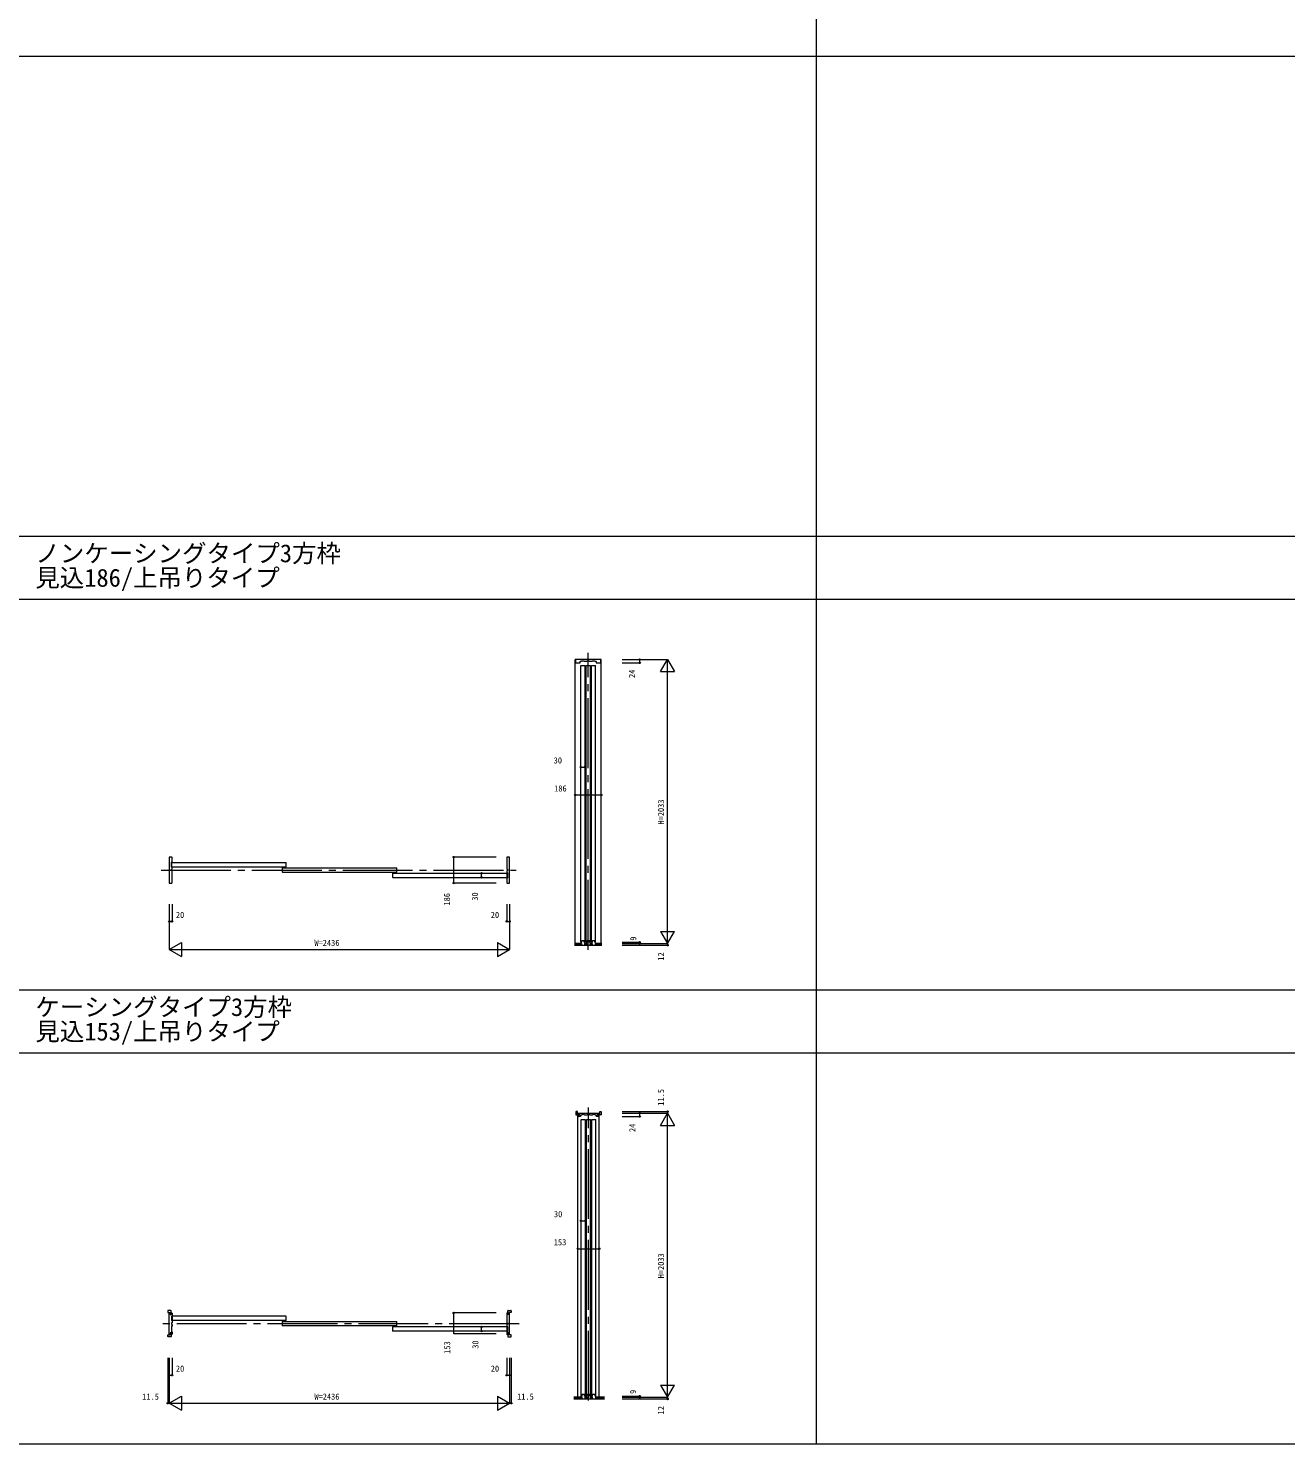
# Model space of a CAD drawing. Units: millimetres, scale not verified. Extents: x -14341 to 14341, y -10000 to 10000.
# Drawn here: x -8583 to 417, y -10000 to 130 of the extents above; entities that cross this region are included whole.
import ezdxf
from ezdxf.enums import TextEntityAlignment as Align

# ---------------------------------------------------------------- set-up
doc = ezdxf.new("R2010")
doc.units = ezdxf.units.MM
doc.header["$LTSCALE"] = 50
doc.linetypes.add('USER1', pattern=[13, 10, -1, 1, -1])
for name, color, linetype, lineweight in [('0-0_0', 7, 'Continuous', 18), ('0-1_YKK_F1', 7, 'Continuous', 18), ('0-3_YKK_N1', 2, 'Continuous', 18), ('0-4_YKK_B1', 4, 'Continuous', 18), ('0-5_YKK_Z1', 7, 'Continuous', 18)]:
    doc.layers.add(name, color=color, linetype=linetype, lineweight=lineweight)
doc.styles.add('ＭＳ ゴシック', font='')
doc.styles.get('ＭＳ ゴシック').set_extended_font_data('MS Gothic')

msp = doc.modelspace()

# ---------------------------------------------------------------- linework, layer by layer
at = {"layer": '0-1_YKK_F1'}
for p, q in [((-2940.51, -10000), (-2940.51, 9500)), ((-14340.51, -70), (14159.49, -70)), ((-14340.51, -3505), (14159.49, -3505)), ((-14340.51, -3955), (14159.49, -3955)), ((-14340.51, -6752.5), (8459.49, -6752.5)), ((-14340.51, -7202.5), (8459.49, -7202.5)), ((-14340.51, -10000), (14340.51, -10000))]:
    msp.add_line(p, q, dxfattribs=at)
at = {"layer": '0-3_YKK_N1'}
for p, q in [((-4332.01, -4387.5), (-4007.01, -4387.5)), ((-4332.01, -4411.5), (-4207.01, -4411.5)), ((-4207.01, -4387.5), (-4207.01, -4411.5)), ((-4057.01, -4474.1), (-4007.01, -4387.5)), ((-4007.01, -6420.5), (-4007.01, -4387.5)), ((-4007.01, -4387.5), (-3957.01, -4474.1)), ((-4057.01, -4474.1), (-3957.01, -4474.1)), ((-4628.01, -5156.88), (-4598.01, -5156.88)), ((-4668.01, -5356.88), (-4482.01, -5356.88)), ((-5538.01, -5987.5), (-5538.01, -5801.5)), ((-5233.01, -5801.5), (-5538.01, -5801.5)), ((-5338.01, -5947.5), (-5338.01, -5917.5)), ((-5233.01, -5987.5), (-5538.01, -5987.5)), ((-7573.97, -6137.5), (-7573.97, -6462.5)), ((-7553.97, -6137.5), (-7553.97, -6262.5)), ((-5137.97, -6137.5), (-5137.97, -6462.5)), ((-7573.97, -6262.5), (-7553.97, -6262.5)), ((-4057.01, -6333.9), (-3957.01, -6333.9)), ((-4057.01, -6333.9), (-4007.01, -6420.5)), ((-4007.01, -6420.5), (-3957.01, -6333.9)), ((-7573.97, -6462.5), (-7487.37, -6412.5)), ((-7573.97, -6462.5), (-5137.97, -6462.5)), ((-7573.97, -6462.5), (-7487.37, -6512.5)), ((-7487.37, -6412.5), (-7487.37, -6512.5)), ((-5224.57, -6412.5), (-5224.57, -6512.5)), ((-5224.57, -6412.5), (-5137.97, -6462.5)), ((-5224.57, -6512.5), (-5137.97, -6462.5)), ((-4332.01, -6420.5), (-4007.01, -6420.5)), ((-4332.01, -6432.5), (-4007.01, -6432.5)), ((-4007.01, -6420.5), (-4007.01, -6432.5)), ((-4332.01, -7623.5), (-4007.01, -7623.5)), ((-4332.01, -7635), (-4007.01, -7635)), ((-4332.01, -7659), (-4207.01, -7659)), ((-4207.01, -7635), (-4207.01, -7659)), ((-4057.01, -7721.6), (-4007.01, -7635)), ((-4007.01, -7635), (-4007.01, -7623.5)), ((-4007.01, -9668), (-4007.01, -7635)), ((-4007.01, -7635), (-3957.01, -7721.6)), ((-4057.01, -7721.6), (-3957.01, -7721.6)), ((-4626.01, -8404.38), (-4596.01, -8404.38)), ((-4649.51, -8604.38), (-4496.51, -8604.38)), ((-5538.01, -9213.5), (-5538.01, -9064.5)), ((-5233.01, -9064.5), (-5538.01, -9064.5)), ((-5233.01, -9213.5), (-5538.01, -9213.5)), ((-5338.01, -9194), (-5338.01, -9164)), ((-7585.45, -9385), (-7585.45, -9710)), ((-7573.95, -9385), (-7573.95, -9710)), ((-7553.95, -9385), (-7553.95, -9510)), ((-5137.95, -9385), (-5137.95, -9710)), ((-5126.51, -9385), (-5126.51, -9710)), ((-7573.95, -9510), (-7553.95, -9510)), ((-4057.01, -9581.4), (-3957.01, -9581.4)), ((-4057.01, -9581.4), (-4007.01, -9668)), ((-4007.01, -9668), (-3957.01, -9581.4)), ((-7585.45, -9710), (-5126.51, -9710)), ((-7573.95, -9710), (-7487.34, -9660)), ((-7573.95, -9710), (-7487.34, -9760)), ((-7487.34, -9660), (-7487.34, -9760)), ((-5224.55, -9660), (-5224.55, -9760)), ((-5224.55, -9660), (-5137.95, -9710)), ((-5224.55, -9760), (-5137.95, -9710)), ((-4332.01, -9659), (-4207.01, -9659)), ((-4332.01, -9668), (-4007.01, -9668)), ((-4332.01, -9680), (-4007.01, -9680)), ((-4207.01, -9659), (-4207.01, -9668)), ((-4007.01, -9668), (-4007.01, -9680))]:
    msp.add_line(p, q, dxfattribs=at)
for points in [[(-5158.01, -6137.5), (-5158.01, -6262.5), (-5138.01, -6262.5)], [(-4332.01, -6411.5), (-4207.01, -6411.5), (-4207.01, -6420.5)], [(-5158.01, -9385), (-5158.01, -9510), (-5138.01, -9510)]]:
    msp.add_lwpolyline(points, dxfattribs=at)
for centre in [(-4207.01, -4387.5), (-4207.01, -4411.5), (-4628.01, -5156.88), (-4598.01, -5156.88), (-4668.01, -5356.88), (-4482.01, -5356.88), (-5538.01, -5801.5), (-5338.01, -5917.5), (-5338.01, -5947.5), (-5538.01, -5987.5), (-7573.97, -6262.5), (-7553.97, -6262.5), (-5158.01, -6262.5), (-5138.01, -6262.5), (-4207.01, -6411.5), (-4207.01, -6420.5), (-4007.01, -6432.5), (-4207.01, -7635), (-4207.01, -7659), (-4007.01, -7623.5), (-4626.01, -8404.38), (-4596.01, -8404.38), (-4649.51, -8604.38), (-4496.51, -8604.38), (-5538.01, -9064.5), (-5338.01, -9164), (-5338.01, -9194), (-7573.95, -9510), (-7553.95, -9510), (-5158.01, -9510), (-5138.01, -9510), (-7585.45, -9710), (-5126.51, -9710), (-4207.01, -9659), (-4207.01, -9668), (-4007.01, -9680)]:
    msp.add_circle(centre, 5, dxfattribs=at)
at = {"layer": '0-4_YKK_B1'}
for p, q in [((-4668.01, -6420.5), (-4668.01, -4387.5)), ((-4665.51, -4387.5), (-4668.01, -4387.5)), ((-4628.01, -4431.5), (-4598.01, -4431.5)), ((-4628.01, -6411.5), (-4628.01, -4431.5)), ((-4598.01, -6411.5), (-4598.01, -4431.5)), ((-4590.01, -4431.5), (-4560.01, -4431.5)), ((-4590.01, -6411.5), (-4590.01, -4431.5)), ((-4560.01, -6411.5), (-4560.01, -4431.5)), ((-4552.01, -4431.5), (-4522.01, -4431.5)), ((-4552.01, -6411.5), (-4552.01, -4431.5)), ((-4522.01, -6411.5), (-4522.01, -4431.5)), ((-4482.01, -4387.5), (-4484.51, -4387.5)), ((-4482.01, -6420.5), (-4482.01, -4387.5)), ((-7559.01, -5874.5), (-7559.01, -5838.5)), ((-7557.51, -5843.5), (-7555.51, -5841.5)), ((-7557.51, -5843.5), (-7557.51, -5869.5)), ((-7555.51, -5871.5), (-7557.51, -5869.5)), ((-7557.01, -5836.5), (-7555.01, -5836.5)), ((-7555.51, -5841.5), (-6738.55, -5841.5)), ((-7555.51, -5871.5), (-6738.55, -5871.5)), ((-7554.01, -5835.5), (-7554.01, -5803.5)), ((-6738.55, -5841.5), (-6736.55, -5843.5)), ((-6738.55, -5871.5), (-6736.55, -5869.5)), ((-6736.55, -5869.5), (-6736.55, -5843.5)), ((-7555.01, -5876.5), (-7557.01, -5876.5)), ((-6766.55, -5881.5), (-6764.55, -5879.5)), ((-6766.55, -5881.5), (-6766.55, -5907.5)), ((-6764.55, -5909.5), (-6766.55, -5907.5)), ((-6764.55, -5879.5), (-5947.55, -5879.5)), ((-6764.55, -5909.5), (-5947.55, -5909.5)), ((-5975.55, -5919.5), (-5973.55, -5917.5)), ((-5975.55, -5919.5), (-5975.55, -5945.5)), ((-5973.55, -5947.5), (-5975.55, -5945.5)), ((-5973.55, -5917.5), (-5156.51, -5917.5)), ((-5973.55, -5947.5), (-5156.51, -5947.5)), ((-5947.55, -5879.5), (-5945.55, -5881.5)), ((-5947.55, -5909.5), (-5945.55, -5907.5)), ((-5945.55, -5907.5), (-5945.55, -5881.5)), ((-5158.01, -5953.5), (-5158.01, -5985.5)), ((-5157.01, -5912.5), (-5155.01, -5912.5)), ((-5155.01, -5952.5), (-5157.01, -5952.5)), ((-5156.51, -5917.5), (-5154.51, -5919.5)), ((-5156.51, -5947.5), (-5154.51, -5945.5)), ((-5154.51, -5945.5), (-5154.51, -5919.5)), ((-5153.01, -5914.5), (-5153.01, -5950.5)), ((-4628.01, -6411.5), (-4621.51, -6411.5)), ((-4621.51, -6411.5), (-4621.51, -6397.5)), ((-4621.51, -6397.5), (-4604.51, -6397.5)), ((-4604.51, -6411.5), (-4604.51, -6397.5)), ((-4604.51, -6411.5), (-4598.01, -6411.5)), ((-4590.01, -6411.5), (-4583.51, -6411.5)), ((-4583.51, -6411.5), (-4583.51, -6397.5)), ((-4583.51, -6397.5), (-4566.51, -6397.5)), ((-4566.51, -6411.5), (-4566.51, -6397.5)), ((-4566.51, -6411.5), (-4560.01, -6411.5)), ((-4552.01, -6411.5), (-4545.51, -6411.5)), ((-4545.51, -6411.5), (-4545.51, -6397.5)), ((-4545.51, -6397.5), (-4528.51, -6397.5)), ((-4528.51, -6411.5), (-4528.51, -6397.5)), ((-4528.51, -6411.5), (-4522.01, -6411.5)), ((-4664, -7625.5), (-4664, -7645.5)), ((-4649.51, -9668), (-4649.51, -7647.5)), ((-4626.01, -7679), (-4596.01, -7679)), ((-4626.01, -9659), (-4626.01, -7679)), ((-4596.01, -7679), (-4596.01, -9659)), ((-4588.01, -7679), (-4558.01, -7679)), ((-4588.01, -9659), (-4588.01, -7679)), ((-4558.01, -9659), (-4558.01, -7679)), ((-4550.01, -7679), (-4520.01, -7679)), ((-4550.01, -9659), (-4550.01, -7679)), ((-4520.01, -9659), (-4520.01, -7679)), ((-4496.51, -9668), (-4496.51, -7647.5)), ((-4482.01, -7625.5), (-4482.01, -7645.5)), ((-7563.51, -9047), (-7583.51, -9047)), ((-7557.51, -9090), (-7555.51, -9088)), ((-7557.51, -9090), (-7557.51, -9116)), ((-7555.51, -9118), (-7557.51, -9116)), ((-6738.51, -9088), (-7555.51, -9088)), ((-6738.51, -9088), (-6736.51, -9090)), ((-6738.51, -9118), (-6736.51, -9116)), ((-6736.51, -9116), (-6736.51, -9090)), ((-5148.51, -9047), (-5128.51, -9047)), ((-7559.01, -9161), (-7559.01, -9197)), ((-7555.01, -9159), (-7557.01, -9159)), ((-7557.01, -9199), (-7555.01, -9199)), ((-6738.51, -9118), (-7555.51, -9118)), ((-7554.01, -9147.5), (-7554.01, -9158)), ((-7554.01, -9200), (-7554.01, -9215.5)), ((-6766.51, -9128), (-6764.51, -9126)), ((-6766.51, -9128), (-6766.51, -9154)), ((-6764.51, -9156), (-6766.51, -9154)), ((-6764.51, -9126), (-5947.51, -9126)), ((-5947.51, -9156), (-6764.51, -9156)), ((-5975.51, -9166), (-5973.51, -9164)), ((-5975.51, -9166), (-5975.51, -9192)), ((-5973.51, -9194), (-5975.51, -9192)), ((-5156.51, -9164), (-5973.51, -9164)), ((-5156.51, -9194), (-5973.51, -9194)), ((-5947.51, -9126), (-5945.51, -9128)), ((-5947.51, -9156), (-5945.51, -9154)), ((-5945.51, -9154), (-5945.51, -9128)), ((-5158.01, -9147.5), (-5158.01, -9158)), ((-5158.01, -9200), (-5158.01, -9215.5)), ((-5157.01, -9159), (-5155.01, -9159)), ((-5155.01, -9199), (-5157.01, -9199)), ((-5156.51, -9164), (-5154.51, -9166)), ((-5156.51, -9194), (-5154.51, -9192)), ((-5154.51, -9192), (-5154.51, -9166)), ((-5153.01, -9161), (-5153.01, -9197)), ((-7563.51, -9235), (-7583.51, -9235)), ((-5148.51, -9235), (-5128.51, -9235)), ((-4626.01, -9659), (-4619.51, -9659)), ((-4619.51, -9659), (-4619.51, -9645)), ((-4619.51, -9645), (-4602.51, -9645)), ((-4602.51, -9659), (-4602.51, -9645)), ((-4602.51, -9659), (-4596.01, -9659)), ((-4588.01, -9659), (-4581.51, -9659)), ((-4581.51, -9659), (-4581.51, -9645)), ((-4581.51, -9645), (-4564.51, -9645)), ((-4564.51, -9659), (-4564.51, -9645)), ((-4564.51, -9659), (-4558.01, -9659)), ((-4550.01, -9659), (-4543.51, -9659)), ((-4543.51, -9659), (-4543.51, -9645)), ((-4543.51, -9645), (-4526.51, -9645)), ((-4526.51, -9659), (-4526.51, -9645)), ((-4526.51, -9659), (-4520.01, -9659))]:
    msp.add_line(p, q, dxfattribs=at)
for points in [[(-4484.51, -4409.5), (-4484.51, -4387.5), (-4665.51, -4387.5), (-4665.51, -4409.5)], [(-4663.51, -4411.5), (-4633.21, -4411.5), (-4632.71, -4411), (-4632.71, -4402.3)], [(-4630.71, -4400.3), (-4622.51, -4400.3), (-4622.51, -4397.5), (-4603.51, -4397.5), (-4603.51, -4400.3), (-4584.51, -4400.3), (-4584.51, -4397.5), (-4565.51, -4397.5), (-4565.51, -4400.3), (-4546.51, -4400.3), (-4546.51, -4397.5), (-4527.51, -4397.5), (-4527.51, -4400.3), (-4519.31, -4400.3)], [(-4517.31, -4402.3), (-4517.31, -4411), (-4516.81, -4411.5), (-4486.51, -4411.5)], [(-7556.01, -5801.5), (-7574.01, -5801.5), (-7574.01, -5826.5), (-7574.01, -5962.5), (-7574.01, -5987.5), (-7556.01, -5987.5)], [(-5158.01, -5803.5), (-5158.01, -5888), (-5157.51, -5888.5), (-5153.01, -5888.5), (-5153.01, -5889.5), (-5153.01, -5899.5), (-5153.01, -5900.5)], [(-5156.01, -5987.5), (-5138.01, -5987.5), (-5138.01, -5962.5), (-5138.01, -5826.5), (-5138.01, -5801.5), (-5156.01, -5801.5)], [(-7559.01, -5888.5), (-7554.51, -5888.5), (-7554.01, -5888), (-7554.01, -5877.5)], [(-7554.01, -5985.5), (-7554.01, -5901), (-7554.51, -5900.5), (-7559.01, -5900.5), (-7559.01, -5899.5), (-7559.01, -5889.5), (-7559.01, -5888.5)], [(-5153.01, -5900.5), (-5157.51, -5900.5), (-5158.01, -5901), (-5158.01, -5911.5)], [(-4653, -7640.5), (-4653, -7623.5), (-4662, -7623.5)], [(-4662, -7647.5), (-4639, -7647.5), (-4639, -7640.5), (-4653, -7640.5)], [(-4647.01, -7657), (-4647.01, -7648), (-4637.51, -7648), (-4637.51, -7640.3), (-4646.01, -7640.3), (-4647.01, -7639.3), (-4647.01, -7635), (-4499.01, -7635), (-4499.01, -7639.3), (-4500.01, -7640.3), (-4508.51, -7640.3), (-4508.51, -7648), (-4506.01, -7648), (-4499.01, -7648), (-4499.01, -7657)], [(-4630.71, -7649.8), (-4630.71, -7658.5), (-4631.21, -7659), (-4645.01, -7659)], [(-4517.31, -7647.8), (-4525.51, -7647.8), (-4525.51, -7645), (-4544.51, -7645), (-4544.51, -7647.8), (-4563.51, -7647.8), (-4563.51, -7645), (-4582.51, -7645), (-4582.51, -7647.8), (-4601.51, -7647.8), (-4601.51, -7645), (-4620.51, -7645), (-4620.51, -7647.8), (-4628.71, -7647.8)], [(-4501.01, -7659), (-4514.81, -7659), (-4515.31, -7658.5), (-4515.31, -7649.8)], [(-4484.01, -7647.5), (-4507.01, -7647.5), (-4507.01, -7640.5), (-4493.01, -7640.5)], [(-4493.01, -7640.5), (-4493.01, -7623.5), (-4484.01, -7623.5)], [(-7585.51, -9049), (-7585.51, -9061), (-7568.51, -9061), (-7568.51, -9075)], [(-7556.01, -9217.5), (-7561.01, -9217.5), (-7561.01, -9210.5), (-7561.01, -9205.5), (-7568.71, -9205.5), (-7568.71, -9214), (-7569.71, -9215), (-7574.01, -9215), (-7574.01, -9067), (-7569.71, -9067), (-7568.71, -9068), (-7568.71, -9076.5), (-7561.01, -9076.5), (-7561.01, -9071.5), (-7561.01, -9064.5), (-7556.01, -9064.5)], [(-7568.51, -9075), (-7561.51, -9075), (-7561.51, -9049)], [(-7554.01, -9066.5), (-7554.01, -9134.5), (-7554.51, -9135), (-7559.01, -9135), (-7559.01, -9136), (-7559.01, -9146), (-7559.01, -9147), (-7554.51, -9147), (-7554.01, -9147.5)], [(-5158.01, -9066.5), (-5158.01, -9134.5), (-5157.51, -9135), (-5153.01, -9135), (-5153.01, -9136), (-5153.01, -9146), (-5153.01, -9147), (-5157.51, -9147), (-5158.01, -9147.5)], [(-5156.01, -9217.5), (-5151.01, -9217.5), (-5151.01, -9210.5), (-5151.01, -9205.5), (-5143.31, -9205.5), (-5143.31, -9214), (-5142.31, -9215), (-5138.01, -9215), (-5138.01, -9067), (-5142.31, -9067), (-5143.31, -9068), (-5143.31, -9076.5), (-5151.01, -9076.5), (-5151.01, -9071.5), (-5151.01, -9064.5), (-5156.01, -9064.5)], [(-5143.51, -9075), (-5150.51, -9075), (-5150.51, -9049)], [(-5126.51, -9049), (-5126.51, -9061), (-5143.51, -9061), (-5143.51, -9075)], [(-7585.51, -9233), (-7585.51, -9221), (-7568.51, -9221), (-7568.51, -9207)], [(-7568.51, -9207), (-7561.51, -9207), (-7561.51, -9233)], [(-5143.51, -9207), (-5150.51, -9207), (-5150.51, -9233)], [(-5126.51, -9233), (-5126.51, -9221), (-5143.51, -9221), (-5143.51, -9207)]]:
    msp.add_lwpolyline(points, dxfattribs=at)
for centre, radius, start, end in [((-4663.51, -4409.5), 2, 180.00001, 270.00001), ((-4630.71, -4402.3), 2, 90, 180), ((-4519.31, -4402.3), 2, 0, 90), ((-4486.51, -4409.5), 2, 270, 0), ((-7557.01, -5838.5), 2, 90, 180), ((-7557.01, -5874.5), 2, 180, 270), ((-7556.01, -5803.5), 2, 0, 90), ((-7555.01, -5835.5), 1, 270, 0), ((-5156.01, -5803.5), 2, 90, 180), ((-7555.01, -5877.5), 1, 0, 90), ((-5157.01, -5911.5), 1, 180, 270), ((-5157.01, -5953.5), 1, 90, 180), ((-5155.01, -5914.5), 2, 0, 90), ((-5155.01, -5950.5), 2, 270, 0), ((-7556.01, -5985.5), 2, 270, 0), ((-5156.01, -5985.5), 2, 180, 270), ((-4662, -7625.5), 2, 90, 180), ((-4662, -7645.5), 2, 180, 270), ((-4645.01, -7657), 2, 180.00001, 270.00001), ((-4628.71, -7649.8), 2, 90, 180), ((-4517.31, -7649.8), 2, 0, 90), ((-4501.01, -7657), 2, 270, 0), ((-4484.01, -7625.5), 2, 0, 90), ((-4484.01, -7645.5), 2, 270, 0), ((-7583.51, -9049), 2, 90, 180), ((-7563.51, -9049), 2, 0, 90), ((-7556.01, -9066.5), 2, 0, 90), ((-5156.01, -9066.5), 2, 90, 180), ((-5148.51, -9049), 2, 90, 180), ((-5128.51, -9049), 2, 0, 90), ((-7557.01, -9161), 2, 90, 180), ((-7557.01, -9197), 2, 180, 270), ((-7556.01, -9215.5), 2, 270, 0), ((-7555.01, -9158), 1, 270, 0), ((-7555.01, -9200), 1, 0, 90), ((-5157.01, -9158), 1, 180, 270), ((-5157.01, -9200), 1, 90, 180), ((-5156.01, -9215.5), 2, 180, 270), ((-5155.01, -9161), 2, 0, 90), ((-5155.01, -9197), 2, 270, 0), ((-7583.51, -9233), 2, 180, 270), ((-7563.51, -9233), 2, 270, 0), ((-5148.51, -9233), 2, 180, 270), ((-5128.51, -9233), 2, 270, 0)]:
    msp.add_arc(centre, radius, start, end, dxfattribs=at)
at = {"layer": '0-5_YKK_Z1', "linetype": 'USER1'}
for p, q in [((-4575.01, -6464.75), (-4575.01, -4340)), ((-7632.52, -5894.5), (-5090.51, -5894.5)), ((-4573.01, -9691.18), (-4573.01, -7594.43)), ((-5070.43, -9141), (-7636.53, -9141))]:
    msp.add_line(p, q, dxfattribs=at)
at = {"layer": '0-5_YKK_Z1'}
for p, q in [((-4624.01, -6420.5), (-4673.01, -6420.5)), ((-4624.01, -6423.5), (-4673.01, -6423.5)), ((-4624.01, -6426.5), (-4673.01, -6426.5)), ((-4624.01, -6429.5), (-4673.01, -6429.5)), ((-4673.01, -6432.5), (-4477.01, -6432.5)), ((-4624.01, -6420.5), (-4624.01, -6432.5)), ((-4586.01, -6420.5), (-4602.01, -6420.5)), ((-4602.01, -6420.5), (-4602.01, -6432.5)), ((-4586.01, -6423.5), (-4602.01, -6423.5)), ((-4586.01, -6426.5), (-4602.01, -6426.5)), ((-4586.01, -6429.5), (-4602.01, -6429.5)), ((-4586.01, -6420.5), (-4586.01, -6432.5)), ((-4548.01, -6420.5), (-4564.01, -6420.5)), ((-4564.01, -6420.5), (-4564.01, -6432.5)), ((-4548.01, -6423.5), (-4564.01, -6423.5)), ((-4548.01, -6426.5), (-4564.01, -6426.5)), ((-4548.01, -6429.5), (-4564.01, -6429.5)), ((-4548.01, -6420.5), (-4548.01, -6432.5)), ((-4477.01, -6420.5), (-4526.01, -6420.5)), ((-4526.01, -6420.5), (-4526.01, -6432.5)), ((-4477.01, -6423.5), (-4526.01, -6423.5)), ((-4477.01, -6426.5), (-4526.01, -6426.5)), ((-4477.01, -6429.5), (-4526.01, -6429.5)), ((-4622.01, -9668), (-4677.01, -9668)), ((-4622.01, -9671), (-4677.01, -9671)), ((-4622.01, -9674), (-4677.01, -9674)), ((-4622.01, -9677), (-4677.01, -9677)), ((-4677.01, -9680), (-4459.01, -9680)), ((-4622.01, -9668), (-4622.01, -9680)), ((-4584.01, -9668), (-4600.01, -9668)), ((-4600.01, -9668), (-4600.01, -9680)), ((-4584.01, -9671), (-4600.01, -9671)), ((-4584.01, -9674), (-4600.01, -9674)), ((-4584.01, -9677), (-4600.01, -9677)), ((-4584.01, -9668), (-4584.01, -9680)), ((-4546.01, -9668), (-4562.01, -9668)), ((-4562.01, -9668), (-4562.01, -9680)), ((-4546.01, -9671), (-4562.01, -9671)), ((-4546.01, -9674), (-4562.01, -9674)), ((-4546.01, -9677), (-4562.01, -9677)), ((-4546.01, -9668), (-4546.01, -9680)), ((-4459.01, -9668), (-4524.01, -9668)), ((-4524.01, -9668), (-4524.01, -9680)), ((-4459.01, -9671), (-4524.01, -9671)), ((-4459.01, -9674), (-4524.01, -9674)), ((-4459.01, -9677), (-4524.01, -9677))]:
    msp.add_line(p, q, dxfattribs=at)

# ---------------------------------------------------------------- texts
at = {"layer": '0-0_0', "style": 'ＭＳ ゴシック'}
for s, p in [('ノンケーシングタイプ3方枠', (-8532.51, -3730)), ('見込186/上吊りタイプ', (-8532.51, -3905)), ('ケーシングタイプ3方枠', (-8532.51, -6977.5)), ('見込153/上吊りタイプ', (-8532.51, -7152.5))]:
    msp.add_text(s, height=128.3, dxfattribs=at).set_placement(p, align=Align.BOTTOM_LEFT)
at = {"layer": '0-3_YKK_N1', "color": 7, "style": 'ＭＳ ゴシック'}
for s, p in [('24', (-4227.23, -4519.66)), ('H=2033', (-4019.01, -5569)), ('186', (-5551.2, -6148.45)), ('30', (-5351.18, -6113.81)), ('9', (-4217.76, -6399.99)), ('12', (-4019.01, -6543.16)), ('11.5', (-4019.01, -7581.16)), ('24', (-4223.88, -7769.53)), ('H=2033', (-4019.01, -8816.5)), ('153', (-5550.01, -9356.47)), ('30', (-5347.58, -9320.52)), ('9', (-4219.59, -9643.91)), ('12', (-4019.01, -9790.66))]:
    msp.add_text(s, height=43.99, rotation=90, dxfattribs=at).set_placement(p, align=Align.BOTTOM_LEFT)
for s, p in [('30', (-4822.44, -5144.88)), ('186', (-4818.91, -5345.35)), ('20', (-7526.64, -6250.5)), ('20', (-5272.6, -6250.5)), ('W=2436', (-6535.21, -6450.5)), ('30', (-4820.44, -8392.38)), ('153', (-4821.6, -8593.3)), ('20', (-7526.62, -9498)), ('20', (-5272.6, -9498)), ('11.5', (-7767.79, -9698)), ('W=2436', (-6535.19, -9698)), ('11.5', (-5084.17, -9698))]:
    msp.add_text(s, height=43.99, dxfattribs=at).set_placement(p, align=Align.BOTTOM_LEFT)

doc.saveas('drawing.dxf')
